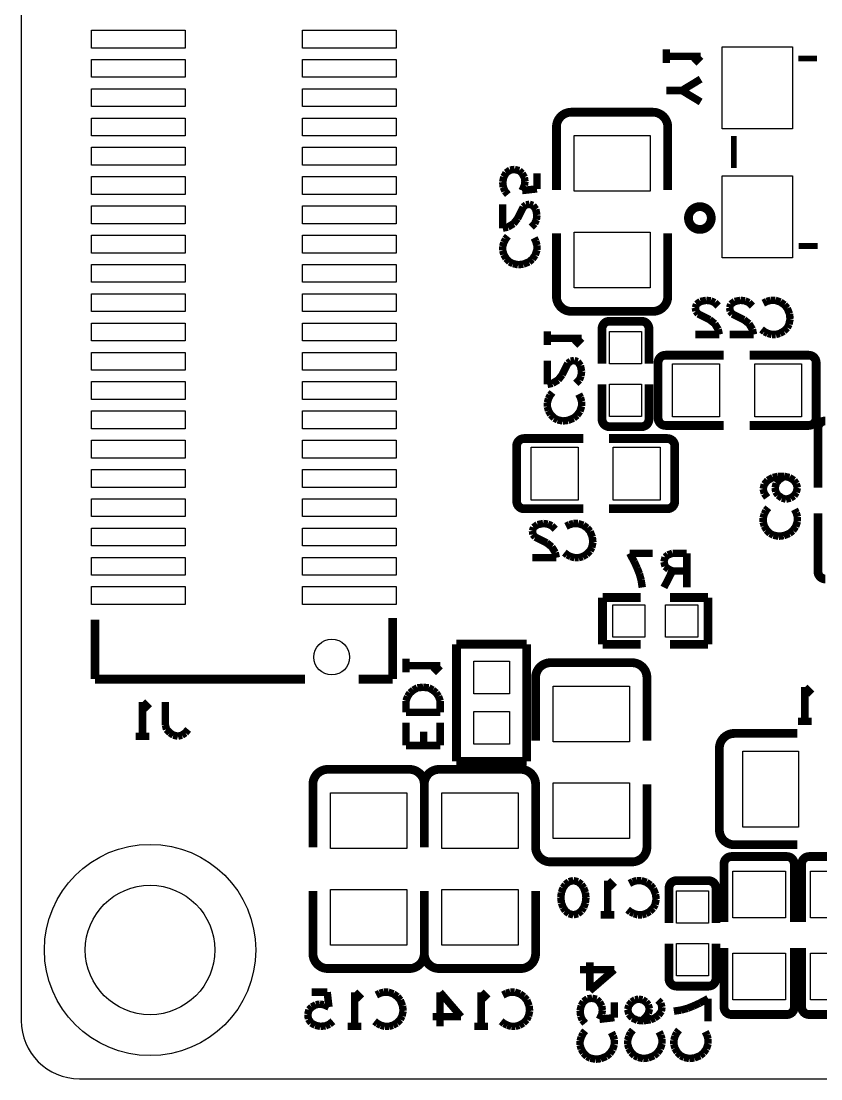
# Model space of a CAD drawing. Extents: x 175.8 to 218.8, y 273.2 to 311.2.
# Drawn here: x 175.81 to 189.46, y 273.22 to 291.28 of the extents above; entities that cross this region are included whole.
import ezdxf

# ---------------------------------------------------------------- set-up
doc = ezdxf.new("R2010")
doc.units = 0
doc.layers.add('MA_DETAILS', color=254, linetype='CONTINUOUS')

# ---------------------------------------------------------------- blocks, each defined once
blk = doc.blocks.new('FIGURE_SQUARE')
blk.add_lwpolyline([(-0.5, -0.5), (-0.5, 0.5), (0.5, 0.5), (0.5, -0.5)], close=True)
blk = doc.blocks.new('FIGURE_CIRCLE')
blk.add_circle((0, 0), 0.5)

msp = doc.modelspace()

# ---------------------------------------------------------------- linework, layer by layer
at = {"layer": 'MA_DETAILS'}
for points in [[(175.807624, 309.666132), (175.807624, 274.216622)], [(176.804574, 273.219926), (217.810842, 273.219926)]]:
    msp.add_lwpolyline(points, dxfattribs=at)
for points, const_width in [([(186.819794, 290.55949), (186.819794, 290.79317)], 0.127), ([(186.819794, 290.67633), (187.403994, 290.67633)], 0.127), ([(187.403994, 290.67633), (187.287154, 290.55949)], 0.127), ([(189.39129, 290.637722), (189.073536, 290.637722)], 0.100076), ([(187.403994, 290.286694), (187.082684, 290.091876)], 0.127), ([(186.819794, 290.091876), (187.082684, 290.091876)], 0.127), ([(187.082684, 290.091876), (187.403994, 289.897058)], 0.127), ([(186.588654, 289.721798), (185.196734, 289.721798)], 0.150114), ([(184.942734, 289.467798), (184.942734, 288.396426)], 0.150114), ([(186.842654, 289.467798), (186.842654, 288.396426)], 0.150114), ([(187.97016, 289.316922), (187.97016, 288.771838)], 0.100076), ([(184.045352, 288.61766), (184.084214, 288.685732)], 0.127), ([(184.084214, 288.685732), (184.152286, 288.7345)], 0.127), ([(184.152286, 288.7345), (184.230264, 288.744152)], 0.127), ([(184.230264, 288.744152), (184.308242, 288.724848)], 0.127), ([(184.308242, 288.724848), (184.356756, 288.67608)], 0.127), ([(184.356756, 288.67608), (184.395872, 288.608008)], 0.127), ([(184.609994, 288.41319), (184.609994, 288.67608)], 0.127), ([(184.025794, 288.53003), (184.045352, 288.61766)], 0.127), ([(184.035446, 288.4424), (184.025794, 288.53003)], 0.127), ([(184.395872, 288.608008), (184.405524, 288.539682)], 0.127), ([(184.405524, 288.539682), (184.395872, 288.47161)], 0.127), ([(184.064656, 288.374328), (184.035446, 288.4424)], 0.127), ([(184.113424, 288.315908), (184.064656, 288.374328)], 0.127), ([(184.395872, 288.47161), (184.356756, 288.38398)], 0.127), ([(184.356756, 288.38398), (184.609994, 288.41319)], 0.127), ([(184.025794, 287.741106), (184.025794, 288.150046)], 0.127), ([(184.425082, 288.140394), (184.376314, 288.101278)], 0.127), ([(184.483502, 288.150046), (184.425082, 288.140394)], 0.127), ([(184.541922, 288.130488), (184.483502, 288.150046)], 0.127), ([(184.590436, 288.062416), (184.541922, 288.130488)], 0.127), ([(184.376314, 288.101278), (184.279032, 287.906714)], 0.127), ([(184.609994, 287.965134), (184.590436, 288.062416)], 0.127), ([(184.600342, 287.887156), (184.609994, 287.965134)], 0.127), ([(184.113424, 287.760664), (184.025794, 287.741106)], 0.127), ([(184.210706, 287.819084), (184.113424, 287.760664)], 0.127), ([(184.279032, 287.906714), (184.210706, 287.819084)], 0.127), ([(184.512712, 287.760664), (184.571132, 287.819084)], 0.127), ([(184.571132, 287.819084), (184.600342, 287.887156)], 0.127), ([(184.074562, 287.55594), (184.113424, 287.604454)], 0.127), ([(184.561226, 287.575244), (184.590436, 287.516824)], 0.127), ([(184.942734, 286.575754), (184.942734, 287.651952)], 0.150114), ([(186.842654, 286.575754), (186.842654, 287.651952)], 0.150114), ([(184.025794, 287.429194), (184.045352, 287.49752)], 0.127), ([(184.025794, 287.361122), (184.025794, 287.429194)], 0.127), ([(184.045352, 287.49752), (184.074562, 287.55594)], 0.127), ([(184.590436, 287.516824), (184.609994, 287.448752)], 0.127), ([(184.609994, 287.448752), (184.609994, 287.370774)], 0.127), ([(189.0776, 287.43783), (189.402466, 287.43783)], 0.100076), ([(184.045352, 287.29305), (184.025794, 287.361122)], 0.127), ([(184.084214, 287.224724), (184.045352, 287.29305)], 0.127), ([(184.142634, 287.166304), (184.084214, 287.224724)], 0.127), ([(184.532016, 287.215072), (184.473596, 287.166304)], 0.127), ([(184.580784, 287.283144), (184.532016, 287.215072)], 0.127), ([(184.609994, 287.370774), (184.580784, 287.283144)], 0.127), ([(184.201054, 287.137094), (184.142634, 287.166304)], 0.127), ([(184.288684, 287.11779), (184.201054, 287.137094)], 0.127), ([(184.376314, 287.127442), (184.288684, 287.11779)], 0.127), ([(184.473596, 287.166304), (184.376314, 287.127442)], 0.127), ([(187.4012, 286.490918), (187.333128, 286.442404)], 0.127), ([(187.498482, 286.510476), (187.4012, 286.490918)], 0.127), ([(187.57646, 286.500824), (187.498482, 286.510476)], 0.127), ([(187.644532, 286.471614), (187.57646, 286.500824)], 0.127), ([(187.985654, 286.490918), (187.917582, 286.442404)], 0.127), ([(188.082936, 286.510476), (187.985654, 286.490918)], 0.127), ([(188.160914, 286.500824), (188.082936, 286.510476)], 0.127), ([(188.228986, 286.471614), (188.160914, 286.500824)], 0.127), ([(188.472826, 286.461708), (188.531246, 286.490918)], 0.127), ([(188.531246, 286.490918), (188.599318, 286.510476)], 0.127), ([(188.599318, 286.510476), (188.677296, 286.510476)], 0.127), ([(188.677296, 286.510476), (188.764926, 286.481266)], 0.127), ([(185.196734, 286.321754), (186.588654, 286.321754)], 0.150114), ([(187.333128, 286.442404), (187.31357, 286.383984)], 0.127), ([(187.31357, 286.383984), (187.323222, 286.325564)], 0.127), ([(187.323222, 286.325564), (187.362338, 286.276796)], 0.127), ([(187.702952, 286.413194), (187.644532, 286.471614)], 0.127), ([(187.917582, 286.442404), (187.898024, 286.383984)], 0.127), ([(187.898024, 286.383984), (187.907676, 286.325564)], 0.127), ([(187.907676, 286.325564), (187.946792, 286.276796)], 0.127), ([(188.287406, 286.413194), (188.228986, 286.471614)], 0.127), ([(188.764926, 286.481266), (188.832998, 286.432498)], 0.127), ([(188.832998, 286.432498), (188.881766, 286.374078)], 0.127), ([(188.881766, 286.374078), (188.920628, 286.276796)], 0.127), ([(186.394598, 286.153098), (185.848244, 286.153098)], 0.150114), ([(187.362338, 286.276796), (187.556902, 286.179514)], 0.127), ([(187.556902, 286.179514), (187.644532, 286.111188)], 0.127), ([(187.946792, 286.276796), (188.141356, 286.179514)], 0.127), ([(188.141356, 286.179514), (188.228986, 286.111188)], 0.127), ([(188.93028, 286.189166), (188.910976, 286.101536)], 0.127), ([(188.920628, 286.276796), (188.93028, 286.189166)], 0.127), ([(184.787794, 285.74619), (184.787794, 285.97987)], 0.127), ([(185.721244, 286.026098), (185.721244, 285.428436)], 0.150114), ([(186.521598, 286.026098), (186.521598, 285.428436)], 0.150114), ([(187.644532, 286.111188), (187.702952, 286.013906)], 0.127), ([(187.702952, 286.013906), (187.72251, 285.926276)], 0.127), ([(188.228986, 286.111188), (188.287406, 286.013906)], 0.127), ([(188.287406, 286.013906), (188.306964, 285.926276)], 0.127), ([(188.49213, 285.975044), (188.443616, 286.013906)], 0.127), ([(188.55055, 285.945834), (188.49213, 285.975044)], 0.127), ([(188.823346, 285.984696), (188.75502, 285.945834)], 0.127), ([(188.881766, 286.043116), (188.823346, 285.984696)], 0.127), ([(188.910976, 286.101536), (188.881766, 286.043116)], 0.127), ([(184.787794, 285.86303), (185.371994, 285.86303)], 0.127), ([(185.371994, 285.86303), (185.255154, 285.74619)], 0.127), ([(187.72251, 285.926276), (187.31357, 285.926276)], 0.127), ([(188.306964, 285.926276), (187.898024, 285.926276)], 0.127), ([(188.618876, 285.926276), (188.55055, 285.945834)], 0.127), ([(188.686948, 285.926276), (188.618876, 285.926276)], 0.127), ([(188.75502, 285.945834), (188.686948, 285.926276)], 0.127), ([(184.787794, 285.074106), (184.787794, 285.483046)], 0.127), ([(185.138314, 285.434278), (185.041032, 285.239714)], 0.127), ([(185.187082, 285.473394), (185.138314, 285.434278)], 0.127), ([(185.245502, 285.483046), (185.187082, 285.473394)], 0.127), ([(185.303922, 285.463488), (185.245502, 285.483046)], 0.127), ([(185.352436, 285.395416), (185.303922, 285.463488)], 0.127), ([(186.677554, 285.446216), (186.677554, 284.501336)], 0.150114), ([(186.804554, 285.573216), (187.797186, 285.573216)], 0.150114), ([(189.248034, 285.573216), (188.238638, 285.573216)], 0.150114), ([(189.375034, 284.501336), (189.375034, 285.446216)], 0.150114), ([(185.041032, 285.239714), (184.972706, 285.152084)], 0.127), ([(185.371994, 285.298134), (185.352436, 285.395416)], 0.127), ([(185.362342, 285.220156), (185.371994, 285.298134)], 0.127), ([(184.875424, 285.093664), (184.787794, 285.074106)], 0.127), ([(184.972706, 285.152084), (184.875424, 285.093664)], 0.127), ([(185.274712, 285.093664), (185.333132, 285.152084)], 0.127), ([(185.333132, 285.152084), (185.362342, 285.220156)], 0.127), ([(185.721244, 284.480254), (185.721244, 285.077916)], 0.150114), ([(186.521598, 284.480254), (186.521598, 285.077916)], 0.150114), ([(184.807352, 284.83052), (184.836562, 284.88894)], 0.127), ([(184.836562, 284.88894), (184.875424, 284.937454)], 0.127), ([(185.323226, 284.908244), (185.352436, 284.849824)], 0.127), ([(184.787794, 284.762194), (184.807352, 284.83052)], 0.127), ([(184.787794, 284.694122), (184.787794, 284.762194)], 0.127), ([(184.807352, 284.62605), (184.787794, 284.694122)], 0.127), ([(185.371994, 284.703774), (185.342784, 284.616144)], 0.127), ([(185.352436, 284.849824), (185.371994, 284.781752)], 0.127), ([(185.371994, 284.781752), (185.371994, 284.703774)], 0.127), ([(184.846214, 284.557724), (184.807352, 284.62605)], 0.127), ([(184.904634, 284.499304), (184.846214, 284.557724)], 0.127), ([(185.294016, 284.548072), (185.235596, 284.499304)], 0.127), ([(185.342784, 284.616144), (185.294016, 284.548072)], 0.127), ([(184.963054, 284.470094), (184.904634, 284.499304)], 0.127), ([(185.050684, 284.45079), (184.963054, 284.470094)], 0.127), ([(185.138314, 284.460442), (185.050684, 284.45079)], 0.127), ([(185.235596, 284.499304), (185.138314, 284.460442)], 0.127), ([(185.848244, 284.353254), (186.394598, 284.353254)], 0.150114), ([(186.804554, 284.374336), (187.797186, 284.374336)], 0.150114), ([(189.248034, 284.374336), (188.238638, 284.374336)], 0.150114), ([(189.405768, 284.324044), (189.405768, 283.314648)], 0.150114), ([(184.391554, 284.150816), (185.40095, 284.150816)], 0.150114), ([(186.835034, 284.150816), (185.842402, 284.150816)], 0.150114), ([(184.264554, 284.023816), (184.264554, 283.078936)], 0.150114), ([(186.962034, 283.078936), (186.962034, 284.023816)], 0.150114), ([(188.490352, 283.36875), (188.548772, 283.436822)], 0.127), ([(188.548772, 283.436822), (188.636402, 283.48559)], 0.127), ([(188.636402, 283.48559), (188.724032, 283.505148)], 0.127), ([(188.694822, 283.388308), (188.743336, 283.446728)], 0.127), ([(188.724032, 283.505148), (188.830966, 283.505148)], 0.127), ([(188.743336, 283.446728), (188.830966, 283.505148)], 0.127), ([(188.830966, 283.505148), (188.918596, 283.48559)], 0.127), ([(188.918596, 283.48559), (188.996574, 283.436822)], 0.127), ([(188.996574, 283.436822), (189.035436, 283.378402)], 0.127), ([(188.470794, 283.290772), (188.490352, 283.36875)], 0.127), ([(188.490352, 283.213048), (188.470794, 283.290772)], 0.127), ([(188.675264, 283.31033), (188.694822, 283.388308)], 0.127), ([(188.684916, 283.242258), (188.675264, 283.31033)], 0.127), ([(188.724032, 283.183838), (188.684916, 283.242258)], 0.127), ([(189.035436, 283.378402), (189.054994, 283.31033)], 0.127), ([(189.054994, 283.31033), (189.035436, 283.232352)], 0.127), ([(188.538866, 283.144722), (188.490352, 283.213048)], 0.127), ([(188.792104, 283.13507), (188.724032, 283.183838)], 0.127), ([(188.860176, 283.115512), (188.792104, 283.13507)], 0.127), ([(188.938154, 283.13507), (188.860176, 283.115512)], 0.127), ([(188.996574, 283.173932), (188.938154, 283.13507)], 0.127), ([(189.035436, 283.232352), (188.996574, 283.173932)], 0.127), ([(184.391554, 282.951936), (185.40095, 282.951936)], 0.150114), ([(186.835034, 282.951936), (185.842402, 282.951936)], 0.150114), ([(188.490352, 282.862274), (188.519562, 282.920694)], 0.127), ([(188.519562, 282.920694), (188.558424, 282.969208)], 0.127), ([(189.006226, 282.939998), (189.035436, 282.881578)], 0.127), ([(189.035436, 282.881578), (189.054994, 282.813506)], 0.127), ([(189.405768, 281.880564), (189.405768, 282.873196)], 0.150114), ([(184.717436, 282.700476), (184.620154, 282.680918)], 0.127), ([(184.795414, 282.690824), (184.717436, 282.700476)], 0.127), ([(185.165746, 282.680918), (185.233818, 282.700476)], 0.127), ([(185.233818, 282.700476), (185.311796, 282.700476)], 0.127), ([(185.311796, 282.700476), (185.399426, 282.671266)], 0.127), ([(188.470794, 282.793948), (188.490352, 282.862274)], 0.127), ([(188.470794, 282.725876), (188.470794, 282.793948)], 0.127), ([(188.490352, 282.657804), (188.470794, 282.725876)], 0.127), ([(189.054994, 282.735528), (189.025784, 282.647898)], 0.127), ([(189.054994, 282.813506), (189.054994, 282.735528)], 0.127), ([(184.552082, 282.632404), (184.532524, 282.573984)], 0.127), ([(184.532524, 282.573984), (184.542176, 282.515564)], 0.127), ([(184.620154, 282.680918), (184.552082, 282.632404)], 0.127), ([(184.863486, 282.661614), (184.795414, 282.690824)], 0.127), ([(184.921906, 282.603194), (184.863486, 282.661614)], 0.127), ([(185.107326, 282.651708), (185.165746, 282.680918)], 0.127), ([(185.399426, 282.671266), (185.467498, 282.622498)], 0.127), ([(185.467498, 282.622498), (185.516266, 282.564078)], 0.127), ([(185.516266, 282.564078), (185.555128, 282.466796)], 0.127), ([(188.529214, 282.589478), (188.490352, 282.657804)], 0.127), ([(188.587634, 282.531058), (188.529214, 282.589478)], 0.127), ([(188.646054, 282.501848), (188.587634, 282.531058)], 0.127), ([(188.918596, 282.531058), (188.821314, 282.492196)], 0.127), ([(188.977016, 282.579826), (188.918596, 282.531058)], 0.127), ([(189.025784, 282.647898), (188.977016, 282.579826)], 0.127), ([(184.542176, 282.515564), (184.581292, 282.466796)], 0.127), ([(184.581292, 282.466796), (184.775856, 282.369514)], 0.127), ([(184.775856, 282.369514), (184.863486, 282.301188)], 0.127), ([(185.56478, 282.379166), (185.545476, 282.291536)], 0.127), ([(185.555128, 282.466796), (185.56478, 282.379166)], 0.127), ([(188.733684, 282.482544), (188.646054, 282.501848)], 0.127), ([(188.821314, 282.492196), (188.733684, 282.482544)], 0.127), ([(184.863486, 282.301188), (184.921906, 282.203906)], 0.127), ([(184.921906, 282.203906), (184.941464, 282.116276)], 0.127), ([(185.12663, 282.165044), (185.078116, 282.203906)], 0.127), ([(185.18505, 282.135834), (185.12663, 282.165044)], 0.127), ([(185.457846, 282.174696), (185.38952, 282.135834)], 0.127), ([(185.516266, 282.233116), (185.457846, 282.174696)], 0.127), ([(185.545476, 282.291536), (185.516266, 282.233116)], 0.127), ([(186.193176, 282.192476), (186.582812, 282.192476)], 0.127), ([(186.271154, 282.046426), (186.193176, 282.192476)], 0.127), ([(186.845956, 282.163266), (186.797188, 282.124404)], 0.127), ([(186.92368, 282.192476), (186.845956, 282.163266)], 0.127), ([(187.167266, 282.192476), (186.92368, 282.192476)], 0.127), ([(187.167266, 281.608276), (187.167266, 282.192476)], 0.127), ([(184.941464, 282.116276), (184.532524, 282.116276)], 0.127), ([(185.253376, 282.116276), (185.18505, 282.135834)], 0.127), ([(185.321448, 282.116276), (185.253376, 282.116276)], 0.127), ([(185.38952, 282.135834), (185.321448, 282.116276)], 0.127), ([(186.319922, 281.939238), (186.271154, 282.046426)], 0.127), ([(186.797188, 282.124404), (186.77763, 282.046426)], 0.127), ([(186.77763, 282.046426), (186.797188, 281.968448)], 0.127), ([(186.358784, 281.841956), (186.319922, 281.939238)], 0.127), ([(186.387994, 281.734768), (186.358784, 281.841956)], 0.127), ([(186.92368, 281.890724), (186.77763, 281.608276)], 0.127), ([(186.797188, 281.968448), (186.855608, 281.919934)], 0.127), ([(186.855608, 281.919934), (186.92368, 281.890724)], 0.127), ([(186.92368, 281.890724), (187.167266, 281.890724)], 0.127), ([(186.407552, 281.608276), (186.387994, 281.734768)], 0.127), ([(186.379358, 281.436826), (185.729372, 281.436826)], 0.150114), ([(185.729372, 281.436826), (185.729372, 280.636726)], 0.150114), ([(186.87923, 281.436826), (187.529216, 281.436826)], 0.150114), ([(187.529216, 281.436826), (187.529216, 280.636726)], 0.150114), ([(177.067972, 280.04389), (177.067972, 281.05989)], 0.1524), ([(182.147972, 280.04389), (182.147972, 281.088846)], 0.1524), ([(184.435242, 280.639774), (183.235346, 280.639774)], 0.1524), ([(183.235346, 280.639774), (183.235346, 280.239724)], 0.1524), ([(184.435242, 278.639778), (184.435242, 280.639774)], 0.1524), ([(185.729372, 280.636726), (186.379358, 280.636726)], 0.150114), ([(187.529216, 280.636726), (186.87923, 280.636726)], 0.150114), ([(182.374794, 280.15819), (182.374794, 280.39187)], 0.127), ([(182.374794, 280.27503), (182.958994, 280.27503)], 0.127), ([(182.958994, 280.27503), (182.842154, 280.15819)], 0.127), ([(183.235346, 280.239724), (183.235346, 278.639778)], 0.1524), ([(186.233054, 280.323798), (184.841134, 280.323798)], 0.150114), ([(177.067972, 280.04389), (180.650134, 280.04389)], 0.1524), ([(181.565804, 280.04389), (182.147972, 280.04389)], 0.1524), ([(184.587134, 280.069798), (184.587134, 278.9936)], 0.150114), ([(186.487054, 280.069798), (186.487054, 278.9936)], 0.150114), ([(182.501286, 279.856184), (182.442866, 279.807416)], 0.127), ([(182.569612, 279.895046), (182.501286, 279.856184)], 0.127), ([(182.666894, 279.904698), (182.569612, 279.895046)], 0.127), ([(182.764176, 279.895046), (182.666894, 279.904698)], 0.127), ([(182.832502, 279.856184), (182.764176, 279.895046)], 0.127), ([(182.890922, 279.807416), (182.832502, 279.856184)], 0.127), ([(189.181994, 279.906476), (189.298834, 279.789636)], 0.127), ([(189.181994, 279.322276), (189.181994, 279.906476)], 0.127), ([(177.87874, 279.652476), (177.99558, 279.535636)], 0.127), ([(177.87874, 279.068276), (177.87874, 279.652476)], 0.127), ([(178.268376, 279.263094), (178.268376, 279.652476)], 0.127), ([(182.404004, 279.748996), (182.374794, 279.671018)], 0.127), ([(182.374794, 279.671018), (182.374794, 279.476454)], 0.127), ([(182.442866, 279.807416), (182.404004, 279.748996)], 0.127), ([(182.929784, 279.748996), (182.890922, 279.807416)], 0.127), ([(182.958994, 279.671018), (182.929784, 279.748996)], 0.127), ([(182.958994, 279.476454), (182.958994, 279.671018)], 0.127), ([(182.374794, 279.476454), (182.958994, 279.476454)], 0.127), ([(182.374794, 279.30094), (182.374794, 278.911304)], 0.127), ([(182.958994, 278.911304), (182.958994, 279.30094)], 0.127), ([(189.298834, 279.322276), (189.065154, 279.322276)], 0.127), ([(178.287934, 279.185116), (178.268376, 279.263094)], 0.127), ([(178.346354, 279.126696), (178.287934, 279.185116)], 0.127), ([(178.404774, 279.087834), (178.346354, 279.126696)], 0.127), ([(178.482752, 279.068276), (178.404774, 279.087834)], 0.127), ([(178.550824, 279.087834), (178.482752, 279.068276)], 0.127), ([(178.609244, 279.126696), (178.550824, 279.087834)], 0.127), ([(178.658012, 279.185116), (178.609244, 279.126696)], 0.127), ([(182.676546, 279.144984), (182.676546, 278.911304)], 0.127), ([(187.977272, 279.116536), (189.05347, 279.116536)], 0.150114), ([(177.99558, 279.068276), (177.7619, 279.068276)], 0.127), ([(182.374794, 278.911304), (182.958994, 278.911304)], 0.127), ([(187.723272, 278.862536), (187.723272, 277.470616)], 0.150114), ([(183.235346, 278.639778), (184.435242, 278.639778)], 0.1524), ([(182.433214, 278.503126), (181.041294, 278.503126)], 0.150114), ([(184.333134, 278.503126), (182.941214, 278.503126)], 0.150114), ([(180.787294, 278.249126), (180.787294, 277.172928)], 0.150114), ([(182.687214, 278.249126), (182.687214, 277.172928)], 0.150114), ([(182.687214, 278.249126), (182.687214, 277.172928)], 0.150114), ([(184.587134, 277.177754), (184.587134, 278.249126)], 0.150114), ([(184.587134, 278.249126), (184.587134, 277.172928)], 0.150114), ([(186.487054, 277.177754), (186.487054, 278.249126)], 0.150114), ([(187.977272, 277.216616), (189.05347, 277.216616)], 0.150114), ([(184.841134, 276.923754), (186.233054, 276.923754)], 0.150114), ([(188.874654, 277.01494), (187.929774, 277.01494)], 0.150114), ([(190.200534, 277.01494), (189.255654, 277.01494)], 0.150114), ([(187.802774, 276.88794), (187.802774, 275.895308)], 0.150114), ([(189.001654, 276.88794), (189.001654, 275.895308)], 0.150114), ([(189.128654, 276.88794), (189.128654, 275.895308)], 0.150114), ([(185.095642, 276.536404), (185.154062, 276.584918)], 0.127), ([(185.154062, 276.584918), (185.23204, 276.604476)], 0.127), ([(185.23204, 276.604476), (185.310018, 276.584918)], 0.127), ([(185.310018, 276.584918), (185.368438, 276.536404)], 0.127), ([(185.816494, 276.604476), (185.933334, 276.487636)], 0.127), ([(185.816494, 276.020276), (185.816494, 276.604476)], 0.127), ([(186.186826, 276.555708), (186.245246, 276.584918)], 0.127), ([(186.245246, 276.584918), (186.313318, 276.604476)], 0.127), ([(186.313318, 276.604476), (186.391296, 276.604476)], 0.127), ([(186.391296, 276.604476), (186.478926, 276.575266)], 0.127), ([(186.478926, 276.575266), (186.546998, 276.526498)], 0.127), ([(187.537344, 276.602698), (186.99099, 276.602698)], 0.150114), ([(180.787294, 275.357082), (180.787294, 276.428454)], 0.150114), ([(182.687214, 275.357082), (182.687214, 276.428454)], 0.150114), ([(182.687214, 275.357082), (182.687214, 276.428454)], 0.150114), ([(184.587134, 275.357082), (184.587134, 276.428454)], 0.150114), ([(185.017918, 276.312376), (185.02757, 276.400006)], 0.127), ([(185.02757, 276.400006), (185.05678, 276.477984)], 0.127), ([(185.05678, 276.477984), (185.095642, 276.536404)], 0.127), ([(185.368438, 276.536404), (185.4073, 276.477984)], 0.127), ([(185.4073, 276.477984), (185.43651, 276.400006)], 0.127), ([(185.43651, 276.400006), (185.446162, 276.312376)], 0.127), ([(186.546998, 276.526498), (186.595766, 276.468078)], 0.127), ([(186.595766, 276.468078), (186.634628, 276.370796)], 0.127), ([(186.86399, 276.475698), (186.86399, 275.878036)], 0.150114), ([(187.664344, 276.475698), (187.664344, 275.878036)], 0.150114), ([(185.02757, 276.224746), (185.017918, 276.312376)], 0.127), ([(185.05678, 276.146768), (185.02757, 276.224746)], 0.127), ([(185.43651, 276.224746), (185.4073, 276.146768)], 0.127), ([(185.446162, 276.312376), (185.43651, 276.224746)], 0.127), ([(186.64428, 276.283166), (186.624976, 276.195536)], 0.127), ([(186.634628, 276.370796), (186.64428, 276.283166)], 0.127), ([(185.095642, 276.088348), (185.05678, 276.146768)], 0.127), ([(185.154062, 276.039834), (185.095642, 276.088348)], 0.127), ([(185.23204, 276.020276), (185.154062, 276.039834)], 0.127), ([(185.310018, 276.039834), (185.23204, 276.020276)], 0.127), ([(185.368438, 276.088348), (185.310018, 276.039834)], 0.127), ([(185.4073, 276.146768), (185.368438, 276.088348)], 0.127), ([(185.933334, 276.020276), (185.699654, 276.020276)], 0.127), ([(186.20613, 276.069044), (186.157616, 276.107906)], 0.127), ([(186.26455, 276.039834), (186.20613, 276.069044)], 0.127), ([(186.332876, 276.020276), (186.26455, 276.039834)], 0.127), ([(186.400948, 276.020276), (186.332876, 276.020276)], 0.127), ([(186.46902, 276.039834), (186.400948, 276.020276)], 0.127), ([(186.537346, 276.078696), (186.46902, 276.039834)], 0.127), ([(186.595766, 276.137116), (186.537346, 276.078696)], 0.127), ([(186.624976, 276.195536), (186.595766, 276.137116)], 0.127), ([(186.86399, 274.929854), (186.86399, 275.527516)], 0.150114), ([(187.664344, 274.929854), (187.664344, 275.527516)], 0.150114), ([(187.802774, 274.44446), (187.802774, 275.453856)], 0.150114), ([(189.001654, 274.44446), (189.001654, 275.453856)], 0.150114), ([(189.128654, 274.44446), (189.128654, 275.453856)], 0.150114), ([(181.041294, 275.103082), (182.433214, 275.103082)], 0.150114), ([(182.941214, 275.103082), (184.333134, 275.103082)], 0.150114), ([(185.512202, 274.723098), (185.512202, 275.209762)], 0.127), ([(185.346594, 275.08327), (185.930794, 275.08327)], 0.127), ([(185.930794, 275.08327), (185.512202, 274.723098)], 0.127), ([(186.99099, 274.802854), (187.537344, 274.802854)], 0.150114), ([(181.03088, 274.699476), (180.76799, 274.699476)], 0.127), ([(181.06009, 274.446238), (181.03088, 274.699476)], 0.127), ([(181.498494, 274.699476), (181.615334, 274.582636)], 0.127), ([(181.498494, 274.115276), (181.498494, 274.699476)], 0.127), ([(181.868826, 274.650708), (181.927246, 274.679918)], 0.127), ([(181.927246, 274.679918), (181.995318, 274.699476)], 0.127), ([(181.995318, 274.699476), (182.073296, 274.699476)], 0.127), ([(182.073296, 274.699476), (182.160926, 274.670266)], 0.127), ([(182.160926, 274.670266), (182.228998, 274.621498)], 0.127), ([(182.228998, 274.621498), (182.277766, 274.563078)], 0.127), ([(182.9562, 274.699476), (183.316372, 274.280884)], 0.127), ([(182.9562, 274.115276), (182.9562, 274.699476)], 0.127), ([(183.657494, 274.699476), (183.774334, 274.582636)], 0.127), ([(183.657494, 274.115276), (183.657494, 274.699476)], 0.127), ([(184.027826, 274.650708), (184.086246, 274.679918)], 0.127), ([(184.086246, 274.679918), (184.154318, 274.699476)], 0.127), ([(184.154318, 274.699476), (184.232296, 274.699476)], 0.127), ([(184.232296, 274.699476), (184.319926, 274.670266)], 0.127), ([(184.319926, 274.670266), (184.387998, 274.621498)], 0.127), ([(184.387998, 274.621498), (184.436766, 274.563078)], 0.127), ([(185.405014, 274.537678), (185.473086, 274.586446)], 0.127), ([(185.473086, 274.586446), (185.551064, 274.596098)], 0.127), ([(185.551064, 274.596098), (185.629042, 274.576794)], 0.127), ([(185.629042, 274.576794), (185.677556, 274.528026)], 0.127), ([(186.344306, 274.579588), (186.285886, 274.569936)], 0.127), ([(186.412632, 274.569936), (186.344306, 274.579588)], 0.127), ([(187.384944, 274.511516), (187.530994, 274.589494)], 0.127), ([(187.530994, 274.589494), (187.530994, 274.199858)], 0.127), ([(180.699918, 274.319746), (180.719222, 274.397724)], 0.127), ([(180.719222, 274.397724), (180.76799, 274.446238)], 0.127), ([(180.76799, 274.446238), (180.836062, 274.485354)], 0.127), ([(180.836062, 274.485354), (180.904388, 274.495006)], 0.127), ([(180.904388, 274.495006), (180.97246, 274.485354)], 0.127), ([(180.97246, 274.485354), (181.06009, 274.446238)], 0.127), ([(182.277766, 274.563078), (182.316628, 274.465796)], 0.127), ([(182.316628, 274.465796), (182.32628, 274.378166)], 0.127), ([(184.436766, 274.563078), (184.475628, 274.465796)], 0.127), ([(184.475628, 274.465796), (184.48528, 274.378166)], 0.127), ([(185.346594, 274.381976), (185.366152, 274.469606)], 0.127), ([(185.366152, 274.469606), (185.405014, 274.537678)], 0.127), ([(185.677556, 274.528026), (185.716672, 274.459954)], 0.127), ([(185.716672, 274.459954), (185.726324, 274.391628)], 0.127), ([(185.726324, 274.391628), (185.716672, 274.323556)], 0.127), ([(185.930794, 274.265136), (185.930794, 274.528026)], 0.127), ([(186.178952, 274.472654), (186.159394, 274.404328)], 0.127), ([(186.159394, 274.404328), (186.178952, 274.326604)], 0.127), ([(186.227466, 274.531074), (186.178952, 274.472654)], 0.127), ([(186.285886, 274.569936), (186.227466, 274.531074)], 0.127), ([(186.471052, 274.531074), (186.412632, 274.569936)], 0.127), ([(186.509914, 274.482306), (186.471052, 274.531074)], 0.127), ([(186.529472, 274.414234), (186.509914, 274.482306)], 0.127), ([(186.509914, 274.336256), (186.529472, 274.414234)], 0.127), ([(186.724036, 274.511516), (186.675522, 274.560284)], 0.127), ([(186.743594, 274.443444), (186.724036, 274.511516)], 0.127), ([(186.733942, 274.375118), (186.743594, 274.443444)], 0.127), ([(186.946794, 274.375118), (187.073286, 274.394676)], 0.127), ([(187.073286, 274.394676), (187.180474, 274.423886)], 0.127), ([(187.180474, 274.423886), (187.277756, 274.462748)], 0.127), ([(187.277756, 274.462748), (187.384944, 274.511516)], 0.127), ([(180.70957, 274.241768), (180.699918, 274.319746)], 0.127), ([(180.758338, 274.173696), (180.70957, 274.241768)], 0.127), ([(182.277766, 274.232116), (182.219346, 274.173696)], 0.127), ([(182.306976, 274.290536), (182.277766, 274.232116)], 0.127), ([(182.32628, 274.378166), (182.306976, 274.290536)], 0.127), ([(183.316372, 274.280884), (182.829708, 274.280884)], 0.127), ([(184.436766, 274.232116), (184.378346, 274.173696)], 0.127), ([(184.465976, 274.290536), (184.436766, 274.232116)], 0.127), ([(184.48528, 274.378166), (184.465976, 274.290536)], 0.127), ([(185.356246, 274.294346), (185.346594, 274.381976)], 0.127), ([(185.385456, 274.226274), (185.356246, 274.294346)], 0.127), ([(185.434224, 274.167854), (185.385456, 274.226274)], 0.127), ([(185.716672, 274.323556), (185.677556, 274.235926)], 0.127), ([(185.677556, 274.235926), (185.930794, 274.265136)], 0.127), ([(186.178952, 274.326604), (186.237372, 274.258278)], 0.127), ([(186.237372, 274.258278), (186.325002, 274.219416)], 0.127), ([(186.325002, 274.219416), (186.422284, 274.209764)], 0.127), ([(186.402726, 274.209764), (186.471052, 274.277836)], 0.127), ([(186.422284, 274.209764), (186.548776, 274.229068)], 0.127), ([(186.471052, 274.277836), (186.509914, 274.336256)], 0.127), ([(186.548776, 274.229068), (186.617102, 274.258278)], 0.127), ([(186.617102, 274.258278), (186.685174, 274.307046)], 0.127), ([(186.685174, 274.307046), (186.733942, 274.375118)], 0.127), ([(187.929774, 274.31746), (188.874654, 274.31746)], 0.150114), ([(189.255654, 274.31746), (190.200534, 274.31746)], 0.150114), ([(180.82641, 274.134834), (180.758338, 274.173696)], 0.127), ([(180.91404, 274.115276), (180.82641, 274.134834)], 0.127), ([(181.00167, 274.124928), (180.91404, 274.115276)], 0.127), ([(181.069742, 274.154138), (181.00167, 274.124928)], 0.127), ([(181.128162, 274.202906), (181.069742, 274.154138)], 0.127), ([(181.615334, 274.115276), (181.381654, 274.115276)], 0.127), ([(181.88813, 274.164044), (181.839616, 274.202906)], 0.127), ([(181.94655, 274.134834), (181.88813, 274.164044)], 0.127), ([(182.014876, 274.115276), (181.94655, 274.134834)], 0.127), ([(182.082948, 274.115276), (182.014876, 274.115276)], 0.127), ([(182.15102, 274.134834), (182.082948, 274.115276)], 0.127), ([(182.219346, 274.173696), (182.15102, 274.134834)], 0.127), ([(183.774334, 274.115276), (183.540654, 274.115276)], 0.127), ([(184.04713, 274.164044), (183.998616, 274.202906)], 0.127), ([(184.10555, 274.134834), (184.04713, 274.164044)], 0.127), ([(184.173876, 274.115276), (184.10555, 274.134834)], 0.127), ([(184.241948, 274.115276), (184.173876, 274.115276)], 0.127), ([(184.31002, 274.134834), (184.241948, 274.115276)], 0.127), ([(184.378346, 274.173696), (184.31002, 274.134834)], 0.127), ([(185.395362, 273.99234), (185.434224, 274.040854)], 0.127), ([(186.208162, 274.00504), (186.247024, 274.053554)], 0.127), ([(186.995562, 274.00504), (187.034424, 274.053554)], 0.127), ([(185.346594, 273.865594), (185.366152, 273.93392)], 0.127), ([(185.346594, 273.797522), (185.346594, 273.865594)], 0.127), ([(185.366152, 273.93392), (185.395362, 273.99234)], 0.127), ([(185.882026, 274.011644), (185.911236, 273.953224)], 0.127), ([(185.911236, 273.953224), (185.930794, 273.885152)], 0.127), ([(185.930794, 273.885152), (185.930794, 273.807174)], 0.127), ([(186.159394, 273.878294), (186.178952, 273.94662)], 0.127), ([(186.159394, 273.810222), (186.159394, 273.878294)], 0.127), ([(186.178952, 273.94662), (186.208162, 274.00504)], 0.127), ([(186.694826, 274.024344), (186.724036, 273.965924)], 0.127), ([(186.724036, 273.965924), (186.743594, 273.897852)], 0.127), ([(186.743594, 273.897852), (186.743594, 273.819874)], 0.127), ([(186.946794, 273.878294), (186.966352, 273.94662)], 0.127), ([(186.946794, 273.810222), (186.946794, 273.878294)], 0.127), ([(186.966352, 273.94662), (186.995562, 274.00504)], 0.127), ([(187.482226, 274.024344), (187.511436, 273.965924)], 0.127), ([(187.511436, 273.965924), (187.530994, 273.897852)], 0.127), ([(187.530994, 273.897852), (187.530994, 273.819874)], 0.127), ([(185.366152, 273.72945), (185.346594, 273.797522)], 0.127), ([(185.405014, 273.661124), (185.366152, 273.72945)], 0.127), ([(185.901584, 273.719544), (185.852816, 273.651472)], 0.127), ([(185.930794, 273.807174), (185.901584, 273.719544)], 0.127), ([(186.178952, 273.74215), (186.159394, 273.810222)], 0.127), ([(186.217814, 273.673824), (186.178952, 273.74215)], 0.127), ([(186.276234, 273.615404), (186.217814, 273.673824)], 0.127), ([(186.714384, 273.732244), (186.665616, 273.664172)], 0.127), ([(186.743594, 273.819874), (186.714384, 273.732244)], 0.127), ([(186.966352, 273.74215), (186.946794, 273.810222)], 0.127), ([(187.005214, 273.673824), (186.966352, 273.74215)], 0.127), ([(187.063634, 273.615404), (187.005214, 273.673824)], 0.127), ([(187.501784, 273.732244), (187.453016, 273.664172)], 0.127), ([(187.530994, 273.819874), (187.501784, 273.732244)], 0.127), ([(185.463434, 273.602704), (185.405014, 273.661124)], 0.127), ([(185.521854, 273.573494), (185.463434, 273.602704)], 0.127), ([(185.609484, 273.55419), (185.521854, 273.573494)], 0.127), ([(185.697114, 273.563842), (185.609484, 273.55419)], 0.127), ([(185.794396, 273.602704), (185.697114, 273.563842)], 0.127), ([(185.852816, 273.651472), (185.794396, 273.602704)], 0.127), ([(186.334654, 273.586194), (186.276234, 273.615404)], 0.127), ([(186.422284, 273.56689), (186.334654, 273.586194)], 0.127), ([(186.509914, 273.576542), (186.422284, 273.56689)], 0.127), ([(186.607196, 273.615404), (186.509914, 273.576542)], 0.127), ([(186.665616, 273.664172), (186.607196, 273.615404)], 0.127), ([(187.122054, 273.586194), (187.063634, 273.615404)], 0.127), ([(187.209684, 273.56689), (187.122054, 273.586194)], 0.127), ([(187.297314, 273.576542), (187.209684, 273.56689)], 0.127), ([(187.394596, 273.615404), (187.297314, 273.576542)], 0.127), ([(187.453016, 273.664172), (187.394596, 273.615404)], 0.127)]:
    msp.add_lwpolyline(points, dxfattribs=dict(at, const_width=const_width))
at = {"layer": 'MA_DETAILS', "const_width": 0.150114}
for points in [[(185.196734, 289.721798, 0.414214), (184.942734, 289.467798)], [(186.842654, 289.467798, 0.414214), (186.588654, 289.721798)], [(187.585096, 287.915096, 1), (187.195968, 287.915096, 1), (187.585096, 287.915096)], [(184.942734, 286.575754, 0.414214), (185.196734, 286.321754)], [(186.588654, 286.321754, 0.414214), (186.842654, 286.575754)], [(185.848244, 286.153098, 0.414214), (185.721244, 286.026098)], [(186.521598, 286.026098, 0.414214), (186.394598, 286.153098)], [(186.804554, 285.573216, 0.414214), (186.677554, 285.446216)], [(189.375034, 285.446216, 0.414214), (189.248034, 285.573216)], [(186.677554, 284.501336, 0.414214), (186.804554, 284.374336)], [(189.248034, 284.374336, 0.414214), (189.375034, 284.501336)], [(185.721244, 284.480254, 0.414214), (185.848244, 284.353254)], [(186.394598, 284.353254, 0.414214), (186.521598, 284.480254)], [(189.532768, 284.451044, 0.414214), (189.405768, 284.324044)], [(184.391554, 284.150816, 0.414214), (184.264554, 284.023816)], [(186.962034, 284.023816, 0.414214), (186.835034, 284.150816)], [(184.264554, 283.078936, 0.414214), (184.391554, 282.951936)], [(186.835034, 282.951936, 0.414214), (186.962034, 283.078936)], [(189.405768, 281.880564, 0.414214), (189.532768, 281.753564)], [(184.841134, 280.323798, 0.414214), (184.587134, 280.069798)], [(186.487054, 280.069798, 0.414214), (186.233054, 280.323798)], [(187.977272, 279.116536, 0.414214), (187.723272, 278.862536)], [(181.041294, 278.503126, 0.414214), (180.787294, 278.249126)], [(182.687214, 278.249126, 0.414214), (182.433214, 278.503126)], [(182.941214, 278.503126, 0.414214), (182.687214, 278.249126)], [(184.587134, 278.249126, 0.414214), (184.333134, 278.503126)], [(187.723272, 277.470616, 0.414214), (187.977272, 277.216616)], [(184.587134, 277.177754, 0.414214), (184.841134, 276.923754)], [(186.233054, 276.923754, 0.414214), (186.487054, 277.177754)], [(187.929774, 277.01494, 0.414214), (187.802774, 276.88794)], [(189.001654, 276.88794, 0.414214), (188.874654, 277.01494)], [(189.255654, 277.01494, 0.414214), (189.128654, 276.88794)], [(186.99099, 276.602698, 0.414214), (186.86399, 276.475698)], [(187.664344, 276.475698, 0.414214), (187.537344, 276.602698)], [(180.787294, 275.357082, 0.414214), (181.041294, 275.103082)], [(182.433214, 275.103082, 0.414214), (182.687214, 275.357082)], [(182.687214, 275.357082, 0.414214), (182.941214, 275.103082)], [(184.333134, 275.103082, 0.414214), (184.587134, 275.357082)], [(186.86399, 274.929854, 0.414214), (186.99099, 274.802854)], [(187.537344, 274.802854, 0.414214), (187.664344, 274.929854)], [(187.802774, 274.44446, 0.414214), (187.929774, 274.31746)], [(188.874654, 274.31746, 0.414214), (189.001654, 274.44446)], [(189.128654, 274.44446, 0.414214), (189.255654, 274.31746)]]:
    msp.add_lwpolyline(points, format="xyb", dxfattribs=at)
at = {"layer": 'MA_DETAILS'}
msp.add_lwpolyline([(175.807624, 274.216622, 0.414139), (176.804574, 273.219926)], format="xyb", dxfattribs=at)

# ---------------------------------------------------------------- block references
for name, p, xscale, yscale in [('FIGURE_SQUARE', (177.808128, 290.969954), 1.6002, 0.3048), ('FIGURE_SQUARE', (181.407816, 290.969954), 1.6002, 0.3048), ('FIGURE_SQUARE', (188.37021, 290.13785), 1.199896, 1.400048), ('FIGURE_SQUARE', (177.808128, 290.469828), 1.6002, 0.3048), ('FIGURE_SQUARE', (181.407816, 290.469828), 1.6002, 0.3048), ('FIGURE_SQUARE', (177.808128, 289.969956), 1.6002, 0.3048), ('FIGURE_SQUARE', (181.407816, 289.969956), 1.6002, 0.3048), ('FIGURE_SQUARE', (177.808128, 289.46983), 1.6002, 0.3048), ('FIGURE_SQUARE', (181.407816, 289.46983), 1.6002, 0.3048), ('FIGURE_SQUARE', (185.892694, 288.846768), 1.299972, 0.94996), ('FIGURE_SQUARE', (177.808128, 288.969958), 1.6002, 0.3048), ('FIGURE_SQUARE', (181.407816, 288.969958), 1.6002, 0.3048), ('FIGURE_SQUARE', (177.808128, 288.469832), 1.6002, 0.3048), ('FIGURE_SQUARE', (181.407816, 288.469832), 1.6002, 0.3048), ('FIGURE_SQUARE', (188.37021, 287.937702), 1.199896, 1.400048), ('FIGURE_SQUARE', (177.808128, 287.96996), 1.6002, 0.3048), ('FIGURE_SQUARE', (181.407816, 287.96996), 1.6002, 0.3048), ('FIGURE_SQUARE', (185.892694, 287.196784), 1.299972, 0.94996), ('FIGURE_SQUARE', (177.808128, 287.469834), 1.6002, 0.3048), ('FIGURE_SQUARE', (181.407816, 287.469834), 1.6002, 0.3048), ('FIGURE_SQUARE', (177.808128, 286.969962), 1.6002, 0.3048), ('FIGURE_SQUARE', (181.407816, 286.969962), 1.6002, 0.3048), ('FIGURE_SQUARE', (177.808128, 286.469836), 1.6002, 0.3048), ('FIGURE_SQUARE', (181.407816, 286.469836), 1.6002, 0.3048), ('FIGURE_SQUARE', (177.808128, 285.969964), 1.6002, 0.3048), ('FIGURE_SQUARE', (181.407816, 285.969964), 1.6002, 0.3048), ('FIGURE_SQUARE', (186.121294, 285.703264), 0.54991, 0.54991), ('FIGURE_SQUARE', (177.808128, 285.469838), 1.6002, 0.3048), ('FIGURE_SQUARE', (181.407816, 285.469838), 1.6002, 0.3048), ('FIGURE_SQUARE', (187.32627, 284.973776), 0.8001, 0.899922), ('FIGURE_SQUARE', (188.726318, 284.973776), 0.8001, 0.899922), ('FIGURE_SQUARE', (177.808128, 284.969966), 1.6002, 0.3048), ('FIGURE_SQUARE', (181.407816, 284.969966), 1.6002, 0.3048), ('FIGURE_SQUARE', (186.121294, 284.803088), 0.54991, 0.54991), ('FIGURE_SQUARE', (177.808128, 284.46984), 1.6002, 0.3048), ('FIGURE_SQUARE', (181.407816, 284.46984), 1.6002, 0.3048), ('FIGURE_SQUARE', (177.808128, 283.969968), 1.6002, 0.3048), ('FIGURE_SQUARE', (181.407816, 283.969968), 1.6002, 0.3048), ('FIGURE_SQUARE', (184.91327, 283.551376), 0.8001, 0.899922), ('FIGURE_SQUARE', (186.313318, 283.551376), 0.8001, 0.899922), ('FIGURE_SQUARE', (177.808128, 283.469842), 1.6002, 0.3048), ('FIGURE_SQUARE', (181.407816, 283.469842), 1.6002, 0.3048), ('FIGURE_SQUARE', (177.808128, 282.96997), 1.6002, 0.3048), ('FIGURE_SQUARE', (181.407816, 282.96997), 1.6002, 0.3048), ('FIGURE_SQUARE', (177.808128, 282.469844), 1.6002, 0.3048), ('FIGURE_SQUARE', (181.407816, 282.469844), 1.6002, 0.3048), ('FIGURE_SQUARE', (177.808128, 281.969972), 1.6002, 0.3048), ('FIGURE_SQUARE', (181.407816, 281.969972), 1.6002, 0.3048), ('FIGURE_SQUARE', (177.808128, 281.469846), 1.6002, 0.3048), ('FIGURE_SQUARE', (181.407816, 281.469846), 1.6002, 0.3048), ('FIGURE_SQUARE', (186.179206, 281.036776), 0.54991, 0.54991), ('FIGURE_SQUARE', (187.079382, 281.036776), 0.54991, 0.54991), ('FIGURE_CIRCLE', (181.107842, 280.41981), 0.6096, 0.6096), ('FIGURE_CIRCLE', (181.107842, 280.41981), 0.6096, 0.6096), ('FIGURE_SQUARE', (183.835294, 280.06929), 0.6096, 0.5588), ('FIGURE_SQUARE', (185.537094, 279.448768), 1.299972, 0.94996), ('FIGURE_SQUARE', (183.835294, 279.210262), 0.6096, 0.5588), ('FIGURE_SQUARE', (188.598302, 278.166576), 0.94996, 1.299972), ('FIGURE_SQUARE', (185.537094, 277.798784), 1.299972, 0.94996), ('FIGURE_SQUARE', (181.737254, 277.628096), 1.299972, 0.94996), ('FIGURE_SQUARE', (183.637174, 277.628096), 1.299972, 0.94996), ('FIGURE_CIRCLE', (178.007518, 275.41982), 3.6068, 3.6068), ('FIGURE_SQUARE', (188.402214, 276.366224), 0.899922, 0.8001), ('FIGURE_SQUARE', (189.728094, 276.366224), 0.899922, 0.8001), ('FIGURE_CIRCLE', (178.007518, 275.41982), 2.2098, 2.2098), ('FIGURE_SQUARE', (181.737254, 275.978112), 1.299972, 0.94996), ('FIGURE_SQUARE', (183.637174, 275.978112), 1.299972, 0.94996), ('FIGURE_SQUARE', (187.264294, 276.152864), 0.54991, 0.54991), ('FIGURE_SQUARE', (187.264294, 275.252688), 0.54991, 0.54991), ('FIGURE_SQUARE', (188.402214, 274.966176), 0.899922, 0.8001), ('FIGURE_SQUARE', (189.728094, 274.966176), 0.899922, 0.8001)]:
    msp.add_blockref(name, p, dxfattribs=dict(at, xscale=xscale, yscale=yscale))

doc.saveas('drawing.dxf')
